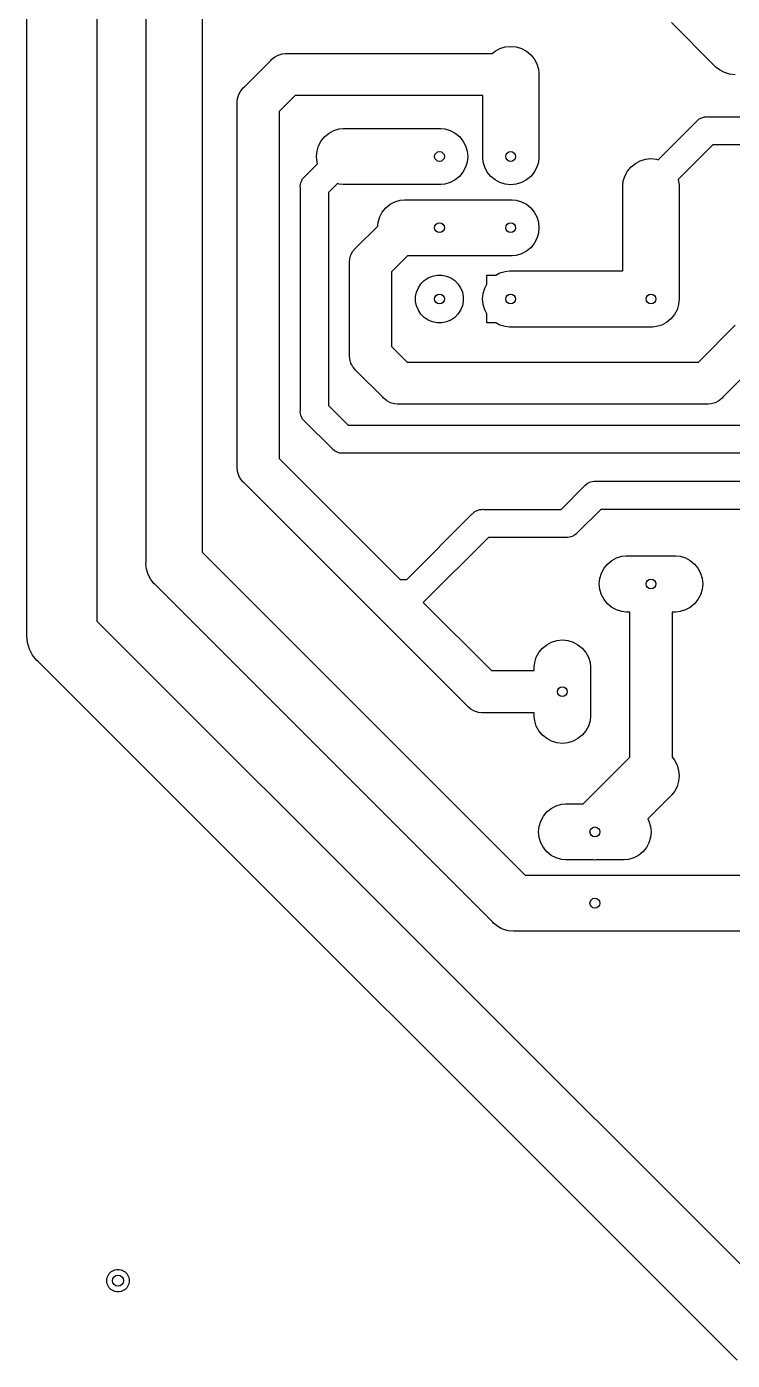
# Model space of a CAD drawing. Extents: x 86 to 209, y -114 to -37.
# Drawn here: x 85.74 to 110.9, y -113.84 to -66.29 of the extents above; entities that cross this region are included whole.
import ezdxf

# ---------------------------------------------------------------- set-up
doc = ezdxf.new("R2010")
doc.units = 0
doc.layers.add('BLACK', color=7, linetype='CONTINUOUS')

msp = doc.modelspace()

# ---------------------------------------------------------------- linework, layer by layer
at = {"layer": 'BLACK', "linetype": 'CONTINUOUS'}
for p, q in [((85.75, -87.9386), (85.75, -50.0614)), ((88.25, -50.5178), (88.25, -87.4822)), ((90, -85.3909), (90, -57.0491)), ((92, -57.4142), (92, -85.0258)), ((110.258, -67.6724), (108.728, -66.1418)), ((102.615, -67.0717), (102.804, -67.0145)), ((102.804, -67.0145), (103, -66.9952)), ((103, -66.9952), (103.196, -67.0145)), ((103.196, -67.0145), (103.385, -67.0717)), ((93.4957, -68.4436), (94.4436, -67.4957)), ((94.4436, -67.4957), (94.4671, -67.4671)), ((94.4671, -67.4671), (94.498, -67.4417)), ((94.498, -67.4417), (94.5813, -67.3734)), ((94.5813, -67.3734), (94.7116, -67.3037)), ((94.7116, -67.3037), (94.853, -67.2609)), ((94.853, -67.2609), (94.9632, -67.25)), ((94.9632, -67.25), (95, -67.2464)), ((94.9632, -67.25), (94.9632, -67.25)), ((95, -67.2464), (95.0368, -67.25)), ((95.0368, -67.25), (102.338, -67.25)), ((102.338, -67.25), (102.442, -67.1645)), ((102.442, -67.1645), (102.615, -67.0717)), ((103.385, -67.0717), (103.558, -67.1645)), ((103.558, -67.1645), (103.711, -67.2895)), ((103.711, -67.2895), (103.835, -67.4417)), ((103.835, -67.4417), (103.928, -67.6155)), ((103.928, -67.6155), (103.986, -67.804)), ((103.986, -67.804), (104, -67.9509)), ((104, -67.9509), (104, -70.9691)), ((110.289, -67.7105), (110.258, -67.6724)), ((110.328, -67.7418), (110.289, -67.7105)), ((110.442, -67.8355), (110.328, -67.7418)), ((110.328, -67.7418), (110.328, -67.7418)), ((110.615, -67.9283), (110.442, -67.8355)), ((110.804, -67.9855), (110.615, -67.9283)), ((111, -68.0048), (110.804, -67.9855)), ((93.3734, -68.5813), (93.4671, -68.4671)), ((93.4671, -68.4671), (93.4957, -68.4436)), ((93.25, -68.9632), (93.2609, -68.853)), ((93.2609, -68.853), (93.3037, -68.7116)), ((93.3037, -68.7116), (93.3734, -68.5813)), ((95.3107, -68.75), (94.75, -69.3107)), ((102, -68.75), (95.3107, -68.75)), ((102, -70.9691), (102, -68.75)), ((93.2464, -69), (93.25, -68.9632)), ((93.25, -69.0368), (93.2464, -69)), ((93.25, -68.9632), (93.25, -68.9632)), ((93.25, -81.9632), (93.25, -69.0368)), ((94.75, -69.3107), (94.75, -81.6893)), ((108.259, -71.0336), (109.629, -69.6638)), ((109.629, -69.6638), (109.645, -69.6447)), ((109.645, -69.6447), (109.721, -69.5823)), ((109.721, -69.5823), (109.808, -69.5358)), ((109.808, -69.5358), (109.902, -69.5072)), ((109.902, -69.5072), (109.975, -69.5)), ((109.975, -69.5), (110, -69.4976)), ((109.975, -69.5), (109.975, -69.5)), ((110, -69.4976), (110.025, -69.5)), ((110.025, -69.5), (122.793, -69.5)), ((96.1517, -70.5355), (96.2445, -70.3617)), ((96.2445, -70.3617), (96.3695, -70.2095)), ((96.3695, -70.2095), (96.5217, -70.0845)), ((96.5217, -70.0845), (96.6955, -69.9917)), ((96.6955, -69.9917), (96.884, -69.9345)), ((96.884, -69.9345), (97.0309, -69.92)), ((97.0309, -69.92), (100.509, -69.92)), ((100.509, -69.92), (100.656, -69.9345)), ((100.656, -69.9345), (100.845, -69.9917)), ((100.845, -69.9917), (101.018, -70.0845)), ((101.018, -70.0845), (101.171, -70.2095)), ((101.171, -70.2095), (101.295, -70.3617)), ((101.295, -70.3617), (101.388, -70.5355)), ((96.0752, -70.92), (96.0945, -70.724)), ((96.0945, -70.724), (96.1517, -70.5355)), ((101.388, -70.5355), (101.446, -70.724)), ((101.446, -70.724), (101.465, -70.92)), ((110.207, -70.5), (108.966, -71.7408)), ((122.975, -70.5), (110.207, -70.5)), ((95.6638, -71.6291), (96.1136, -71.1792)), ((96.0945, -71.116), (96.0752, -70.92)), ((96.1136, -71.1792), (96.0945, -71.116)), ((101.388, -71.3045), (101.295, -71.4783)), ((101.446, -71.116), (101.388, -71.3045)), ((101.465, -70.92), (101.446, -71.116)), ((102.014, -71.116), (102, -70.9691)), ((102.072, -71.3045), (102.014, -71.116)), ((102.165, -71.4783), (102.072, -71.3045)), ((103.928, -71.3045), (103.835, -71.4783)), ((103.986, -71.116), (103.928, -71.3045)), ((104, -70.9691), (103.986, -71.116)), ((107.165, -71.4417), (107.289, -71.2895)), ((107.289, -71.2895), (107.442, -71.1645)), ((107.442, -71.1645), (107.615, -71.0717)), ((107.615, -71.0717), (107.804, -71.0145)), ((107.804, -71.0145), (108, -70.9952)), ((108, -70.9952), (108.196, -71.0145)), ((108.196, -71.0145), (108.259, -71.0336)), ((95.5358, -71.8077), (95.5823, -71.7209)), ((95.5823, -71.7209), (95.6447, -71.6447)), ((95.6447, -71.6447), (95.6638, -71.6291)), ((101.018, -71.7555), (100.845, -71.8483)), ((101.171, -71.6305), (101.018, -71.7555)), ((101.295, -71.4783), (101.171, -71.6305)), ((102.289, -71.6305), (102.165, -71.4783)), ((102.442, -71.7555), (102.289, -71.6305)), ((102.615, -71.8483), (102.442, -71.7555)), ((103.558, -71.7555), (103.385, -71.8483)), ((103.711, -71.6305), (103.558, -71.7555)), ((103.835, -71.4783), (103.711, -71.6305)), ((107.014, -71.804), (107.072, -71.6155)), ((107.072, -71.6155), (107.165, -71.4417)), ((108.966, -71.7408), (108.986, -71.804)), ((95.4976, -72), (95.5072, -71.902)), ((95.5, -72.0246), (95.4976, -72)), ((95.5, -79.9754), (95.5, -72.0246)), ((95.5072, -71.902), (95.5212, -71.8558)), ((95.5212, -71.8558), (95.5358, -71.8077)), ((96.8208, -71.8864), (96.5, -72.2071)), ((96.5, -72.2071), (96.5, -79.7929)), ((96.884, -71.9055), (96.8208, -71.8864)), ((97.0309, -71.92), (96.884, -71.9055)), ((100.509, -71.92), (97.0309, -71.92)), ((100.656, -71.9055), (100.509, -71.92)), ((100.845, -71.8483), (100.656, -71.9055)), ((102.804, -71.9055), (102.615, -71.8483)), ((103, -71.9248), (102.804, -71.9055)), ((103.196, -71.9055), (103, -71.9248)), ((103.385, -71.8483), (103.196, -71.9055)), ((107, -71.9509), (107.014, -71.804)), ((107, -75), (107, -71.9509)), ((108.986, -71.804), (109, -71.9509)), ((109, -71.9509), (109, -75.9509)), ((98.4224, -72.9017), (98.5474, -72.7495)), ((98.5474, -72.7495), (98.6997, -72.6245)), ((98.6997, -72.6245), (98.8734, -72.5317)), ((98.8734, -72.5317), (99.0619, -72.4745)), ((99.0619, -72.4745), (99.2088, -72.46)), ((99.2088, -72.46), (103.049, -72.46)), ((103.049, -72.46), (103.196, -72.4745)), ((103.196, -72.4745), (103.385, -72.5317)), ((103.385, -72.5317), (103.558, -72.6245)), ((103.558, -72.6245), (103.711, -72.7495)), ((103.711, -72.7495), (103.835, -72.9017)), ((98.2724, -73.264), (98.3296, -73.0755)), ((98.3296, -73.0755), (98.4224, -72.9017)), ((103.835, -72.9017), (103.928, -73.0755)), ((103.928, -73.0755), (103.986, -73.264)), ((97.4957, -74.1615), (98.2592, -73.3981)), ((98.2592, -73.3981), (98.2724, -73.264)), ((103.986, -73.656), (103.928, -73.8445)), ((103.986, -73.264), (104.005, -73.46)), ((104.005, -73.46), (103.986, -73.656)), ((97.4671, -74.185), (97.4957, -74.1615)), ((103.711, -74.1705), (103.558, -74.2955)), ((103.835, -74.0183), (103.711, -74.1705)), ((103.928, -73.8445), (103.835, -74.0183)), ((97.25, -74.6811), (97.2609, -74.5709)), ((97.2609, -74.5709), (97.3037, -74.4295)), ((97.3037, -74.4295), (97.3734, -74.2992)), ((97.3734, -74.2992), (97.4671, -74.185)), ((99.3186, -74.46), (98.75, -75.0286)), ((103.049, -74.46), (99.3186, -74.46)), ((103.196, -74.4455), (103.049, -74.46)), ((103.385, -74.3883), (103.196, -74.4455)), ((103.558, -74.2955), (103.385, -74.3883)), ((97.2464, -74.7179), (97.25, -74.6811)), ((97.25, -74.7547), (97.2464, -74.7179)), ((97.25, -74.6811), (97.25, -74.6811)), ((97.25, -77.9632), (97.25, -74.7547)), ((98.75, -75.0286), (98.75, -77.6893)), ((102.469, -75.15), (102.615, -75.0717)), ((102.615, -75.0717), (102.804, -75.0145)), ((102.804, -75.0145), (102.951, -75)), ((102.951, -75), (107, -75)), ((99.6427, -75.7521), (99.7067, -75.5974)), ((99.7067, -75.5974), (99.7998, -75.4582)), ((99.7998, -75.4582), (99.9182, -75.3398)), ((99.9182, -75.3398), (100.057, -75.2467)), ((100.057, -75.2467), (100.212, -75.1827)), ((100.212, -75.1827), (100.376, -75.15)), ((100.376, -75.15), (100.544, -75.15)), ((100.544, -75.15), (100.708, -75.1827)), ((100.708, -75.1827), (100.863, -75.2467)), ((100.863, -75.2467), (101.002, -75.3398)), ((101.002, -75.3398), (101.12, -75.4582)), ((101.12, -75.4582), (101.213, -75.5974)), ((101.213, -75.5974), (101.277, -75.7521)), ((102.072, -75.6155), (102.15, -75.4689)), ((102.15, -75.4689), (102.15, -75.15)), ((102.15, -75.15), (102.469, -75.15)), ((99.61, -75.9163), (99.6427, -75.7521)), ((99.61, -76.0837), (99.61, -75.9163)), ((101.277, -75.7521), (101.31, -75.9163)), ((101.31, -75.9163), (101.31, -76.0837)), ((101.995, -76), (102.014, -75.804)), ((102.014, -76.196), (101.995, -76)), ((102.014, -75.804), (102.072, -75.6155)), ((109.005, -76), (108.986, -76.196)), ((109, -75.9509), (109.005, -76)), ((99.6427, -76.2479), (99.61, -76.0837)), ((99.7067, -76.4026), (99.6427, -76.2479)), ((99.7998, -76.5418), (99.7067, -76.4026)), ((99.9182, -76.6602), (99.7998, -76.5418)), ((101.12, -76.5418), (101.002, -76.6602)), ((101.213, -76.4026), (101.12, -76.5418)), ((101.277, -76.2479), (101.213, -76.4026)), ((101.31, -76.0837), (101.277, -76.2479)), ((102.072, -76.3845), (102.014, -76.196)), ((102.15, -76.5311), (102.072, -76.3845)), ((102.15, -76.85), (102.15, -76.5311)), ((108.928, -76.3845), (108.835, -76.5583)), ((108.986, -76.196), (108.928, -76.3845)), ((100.057, -76.7533), (99.9182, -76.6602)), ((100.212, -76.8173), (100.057, -76.7533)), ((100.376, -76.85), (100.212, -76.8173)), ((100.544, -76.85), (100.376, -76.85)), ((100.708, -76.8173), (100.544, -76.85)), ((100.863, -76.7533), (100.708, -76.8173)), ((101.002, -76.6602), (100.863, -76.7533)), ((102.469, -76.85), (102.15, -76.85)), ((102.615, -76.9283), (102.469, -76.85)), ((102.804, -76.9855), (102.615, -76.9283)), ((102.951, -77), (102.804, -76.9855)), ((107.951, -77), (102.951, -77)), ((108, -77.0048), (107.951, -77)), ((108.049, -77), (108, -77.0048)), ((108.196, -76.9855), (108.049, -77)), ((108.385, -76.9283), (108.196, -76.9855)), ((108.558, -76.8355), (108.385, -76.9283)), ((108.711, -76.7105), (108.558, -76.8355)), ((108.835, -76.5583), (108.711, -76.7105)), ((109.689, -78.25), (111.001, -76.9381)), ((97.2464, -78), (97.25, -77.9632)), ((98.75, -77.6893), (99.3107, -78.25)), ((97.2609, -78.147), (97.2464, -78)), ((97.3037, -78.2884), (97.2609, -78.147)), ((97.3362, -78.349), (97.3037, -78.2884)), ((97.3734, -78.4187), (97.3362, -78.349)), ((97.3923, -78.4417), (97.3734, -78.4187)), ((97.4436, -78.5043), (97.3923, -78.4417)), ((99.3107, -78.25), (109.689, -78.25)), ((112.062, -77.9987), (110.556, -79.5043)), ((97.4671, -78.5329), (97.4436, -78.5043)), ((97.4436, -78.5043), (97.4436, -78.5043)), ((97.4957, -78.5564), (97.4671, -78.5329)), ((98.4436, -79.5043), (97.4957, -78.5564)), ((96.5, -79.7929), (97.2071, -80.5)), ((98.4671, -79.5329), (98.4436, -79.5043)), ((98.4957, -79.5564), (98.4671, -79.5329)), ((98.557, -79.6066), (98.4957, -79.5564)), ((98.4957, -79.5564), (98.4957, -79.5564)), ((98.5813, -79.6266), (98.557, -79.6066)), ((98.7116, -79.6963), (98.5813, -79.6266)), ((98.853, -79.7391), (98.7116, -79.6963)), ((98.9632, -79.75), (98.853, -79.7391)), ((99, -79.7536), (98.9632, -79.75)), ((98.9632, -79.75), (98.9632, -79.75)), ((99.0368, -79.75), (99, -79.7536)), ((109.963, -79.75), (99.0368, -79.75)), ((110, -79.7536), (109.963, -79.75)), ((110.037, -79.75), (110, -79.7536)), ((110.147, -79.7391), (110.037, -79.75)), ((110.037, -79.75), (110.037, -79.75)), ((110.288, -79.6963), (110.147, -79.7391)), ((110.419, -79.6266), (110.288, -79.6963)), ((110.533, -79.5329), (110.419, -79.6266)), ((110.556, -79.5043), (110.533, -79.5329)), ((95.4976, -80), (95.5, -79.9754)), ((95.5072, -80.098), (95.4976, -80)), ((95.5335, -80.1846), (95.5072, -80.098)), ((95.5358, -80.1923), (95.5335, -80.1846)), ((95.5823, -80.2791), (95.5358, -80.1923)), ((95.6447, -80.3553), (95.5823, -80.2791)), ((95.6638, -80.3709), (95.6447, -80.3553)), ((96.6291, -81.3362), (95.6638, -80.3709)), ((97.2071, -80.5), (116.133, -80.5)), ((94.75, -81.6893), (99.0564, -85.9957)), ((96.6447, -81.3553), (96.6291, -81.3362)), ((96.7209, -81.4177), (96.6447, -81.3553)), ((96.8077, -81.4642), (96.7209, -81.4177)), ((96.902, -81.4928), (96.8077, -81.4642)), ((97, -81.5024), (96.902, -81.4928)), ((97.0246, -81.5), (97, -81.5024)), ((116.133, -81.5), (97.0246, -81.5)), ((93.2464, -82), (93.25, -81.9632)), ((93.2609, -82.147), (93.2464, -82)), ((93.3037, -82.2884), (93.2609, -82.147)), ((93.3362, -82.349), (93.3037, -82.2884)), ((93.3734, -82.4187), (93.3362, -82.349)), ((93.4161, -82.4708), (93.3734, -82.4187)), ((93.4436, -82.5043), (93.4161, -82.4708)), ((93.4671, -82.5329), (93.4436, -82.5043)), ((93.4436, -82.5043), (93.4436, -82.5043)), ((93.4957, -82.5564), (93.4671, -82.5329)), ((97.9957, -87.0564), (93.4957, -82.5564)), ((104.793, -83.5), (105.629, -82.6638)), ((105.629, -82.6638), (105.645, -82.6447)), ((105.645, -82.6447), (105.721, -82.5823)), ((105.721, -82.5823), (105.808, -82.5358)), ((105.808, -82.5358), (105.902, -82.5072)), ((105.902, -82.5072), (105.975, -82.5)), ((105.975, -82.5), (106, -82.4976)), ((106, -82.4976), (106.025, -82.5)), ((106.025, -82.5), (114.975, -82.5)), ((99.2929, -86), (101.629, -83.6638)), ((101.629, -83.6638), (101.645, -83.6447)), ((101.645, -83.6447), (101.721, -83.5823)), ((101.721, -83.5823), (101.808, -83.5358)), ((101.808, -83.5358), (101.902, -83.5072)), ((101.902, -83.5072), (101.975, -83.5)), ((101.975, -83.5), (102, -83.4976)), ((102, -83.4976), (102.025, -83.5)), ((102.025, -83.5), (104.793, -83.5)), ((106.207, -83.5), (105.371, -84.3362)), ((114.793, -83.5), (106.207, -83.5)), ((102.207, -84.5), (99.8839, -86.8232)), ((104.975, -84.5), (102.207, -84.5)), ((105, -84.5024), (104.975, -84.5)), ((105.025, -84.5), (105, -84.5024)), ((105.098, -84.4928), (105.025, -84.5)), ((105.192, -84.4642), (105.098, -84.4928)), ((105.279, -84.4177), (105.192, -84.4642)), ((105.355, -84.3553), (105.279, -84.4177)), ((105.371, -84.3362), (105.355, -84.3553)), ((92, -85.0258), (103.514, -96.54)), ((89.9952, -85.44), (90, -85.3909)), ((90.0145, -85.636), (89.9952, -85.44)), ((106.325, -85.6017), (106.449, -85.4495)), ((106.449, -85.4495), (106.602, -85.3245)), ((106.602, -85.3245), (106.775, -85.2317)), ((106.775, -85.2317), (106.964, -85.1745)), ((106.964, -85.1745), (107.111, -85.16)), ((107.111, -85.16), (108.889, -85.16)), ((108.889, -85.16), (109.036, -85.1745)), ((109.036, -85.1745), (109.225, -85.2317)), ((109.225, -85.2317), (109.398, -85.3245)), ((109.398, -85.3245), (109.551, -85.4495)), ((109.551, -85.4495), (109.675, -85.6017)), ((90.0248, -85.67), (90.0145, -85.636)), ((90.0717, -85.8245), (90.0248, -85.67)), ((90.1645, -85.9983), (90.0717, -85.8245)), ((90.2895, -86.1505), (90.1645, -85.9983)), ((99.0564, -85.9957), (99.0564, -85.9957)), ((99.0564, -85.9957), (99.0607, -86)), ((99.0607, -86), (99.2929, -86)), ((106.155, -86.16), (106.174, -85.964)), ((106.174, -85.964), (106.232, -85.7755)), ((106.232, -85.7755), (106.325, -85.6017)), ((109.675, -85.6017), (109.768, -85.7755)), ((109.768, -85.7755), (109.826, -85.964)), ((109.826, -85.964), (109.845, -86.16)), ((90.3276, -86.1818), (90.2895, -86.1505)), ((102.358, -98.2124), (90.3276, -86.1818)), ((106.174, -86.356), (106.155, -86.16)), ((106.232, -86.5445), (106.174, -86.356)), ((109.826, -86.356), (109.768, -86.5445)), ((109.845, -86.16), (109.826, -86.356)), ((99.8839, -86.8232), (102.311, -89.25)), ((106.325, -86.7183), (106.232, -86.5445)), ((106.449, -86.8705), (106.325, -86.7183)), ((106.602, -86.9955), (106.449, -86.8705)), ((106.775, -87.0883), (106.602, -86.9955)), ((109.398, -86.9955), (109.225, -87.0883)), ((109.551, -86.8705), (109.398, -86.9955)), ((109.675, -86.7183), (109.551, -86.8705)), ((109.768, -86.5445), (109.675, -86.7183)), ((88.25, -87.4822), (112.518, -111.75)), ((101.444, -90.5043), (97.9957, -87.0564)), ((97.9957, -87.0564), (97.9957, -87.0564)), ((106.964, -87.1455), (106.775, -87.0883)), ((107.111, -87.16), (106.964, -87.1455)), ((107.25, -87.16), (107.111, -87.16)), ((107.25, -92.3358), (107.25, -87.16)), ((108.889, -87.16), (108.75, -87.16)), ((108.75, -87.16), (108.75, -92.3376)), ((109.036, -87.1455), (108.889, -87.16)), ((109.225, -87.0883), (109.036, -87.1455)), ((85.744, -88), (85.75, -87.9386)), ((85.7681, -88.245), (85.744, -88)), ((85.8396, -88.4807), (85.7681, -88.245)), ((104.129, -88.4495), (104.282, -88.3245)), ((104.282, -88.3245), (104.455, -88.2317)), ((104.455, -88.2317), (104.644, -88.1745)), ((104.644, -88.1745), (104.84, -88.1552)), ((104.84, -88.1552), (105.036, -88.1745)), ((105.036, -88.1745), (105.225, -88.2317)), ((105.225, -88.2317), (105.398, -88.3245)), ((105.398, -88.3245), (105.551, -88.4495)), ((85.8675, -88.5329), (85.8396, -88.4807)), ((85.9556, -88.6978), (85.8675, -88.5329)), ((86.1118, -88.8882), (85.9556, -88.6978)), ((86.1595, -88.9273), (86.1118, -88.8882)), ((103.854, -88.964), (103.912, -88.7755)), ((103.912, -88.7755), (104.005, -88.6017)), ((104.005, -88.6017), (104.129, -88.4495)), ((105.551, -88.4495), (105.675, -88.6017)), ((105.675, -88.6017), (105.768, -88.7755)), ((105.768, -88.7755), (105.826, -88.964)), ((111.073, -113.84), (86.1595, -88.9273)), ((102.311, -89.25), (103.84, -89.25)), ((103.84, -89.1109), (103.854, -88.964)), ((103.84, -89.25), (103.84, -89.1109)), ((105.826, -88.964), (105.84, -89.1109)), ((105.84, -89.1109), (105.84, -90.8891)), ((101.467, -90.5329), (101.444, -90.5043)), ((101.496, -90.5564), (101.467, -90.5329)), ((101.57, -90.6173), (101.496, -90.5564)), ((101.496, -90.5564), (101.496, -90.5564)), ((101.581, -90.6266), (101.57, -90.6173)), ((101.712, -90.6963), (101.581, -90.6266)), ((101.853, -90.7391), (101.712, -90.6963)), ((101.963, -90.75), (101.853, -90.7391)), ((102, -90.7536), (101.963, -90.75)), ((101.963, -90.75), (101.963, -90.75)), ((102.037, -90.75), (102, -90.7536)), ((103.84, -90.75), (102.037, -90.75)), ((103.84, -90.8891), (103.84, -90.75)), ((103.854, -91.036), (103.84, -90.8891)), ((103.912, -91.2245), (103.854, -91.036)), ((104.005, -91.3983), (103.912, -91.2245)), ((105.768, -91.2245), (105.675, -91.3983)), ((105.826, -91.036), (105.768, -91.2245)), ((105.84, -90.8891), (105.826, -91.036)), ((104.129, -91.5505), (104.005, -91.3983)), ((104.282, -91.6755), (104.129, -91.5505)), ((104.455, -91.7683), (104.282, -91.6755)), ((104.644, -91.8255), (104.455, -91.7683)), ((105.225, -91.7683), (105.036, -91.8255)), ((105.398, -91.6755), (105.225, -91.7683)), ((105.551, -91.5505), (105.398, -91.6755)), ((105.675, -91.3983), (105.551, -91.5505)), ((104.84, -91.8448), (104.644, -91.8255)), ((105.036, -91.8255), (104.84, -91.8448)), ((105.586, -94), (107.25, -92.3358)), ((108.75, -92.3376), (108.835, -92.4417)), ((108.835, -92.4417), (108.928, -92.6155)), ((108.928, -92.6155), (108.986, -92.804)), ((108.986, -93.196), (108.928, -93.3845)), ((108.986, -92.804), (109.005, -93)), ((109.005, -93), (108.986, -93.196)), ((108.835, -93.5583), (108.742, -93.6724)), ((108.928, -93.3845), (108.835, -93.5583)), ((104.442, -94.1645), (104.615, -94.0717)), ((104.615, -94.0717), (104.804, -94.0145)), ((104.804, -94.0145), (104.951, -94)), ((104.951, -94), (105.586, -94)), ((108.742, -93.6724), (107.883, -94.531)), ((104.014, -94.804), (104.072, -94.6155)), ((104.072, -94.6155), (104.165, -94.4417)), ((104.165, -94.4417), (104.289, -94.2895)), ((104.289, -94.2895), (104.442, -94.1645)), ((107.883, -94.531), (107.928, -94.6155)), ((107.928, -94.6155), (107.986, -94.804)), ((103.995, -95), (104.014, -94.804)), ((104.014, -95.196), (103.995, -95)), ((107.986, -94.804), (108.005, -95)), ((108.005, -95), (107.986, -95.196)), ((104.072, -95.3845), (104.014, -95.196)), ((104.165, -95.5583), (104.072, -95.3845)), ((104.289, -95.7105), (104.165, -95.5583)), ((107.835, -95.5583), (107.711, -95.7105)), ((107.928, -95.3845), (107.835, -95.5583)), ((107.986, -95.196), (107.928, -95.3845)), ((104.442, -95.8355), (104.289, -95.7105)), ((104.615, -95.9283), (104.442, -95.8355)), ((104.804, -95.9855), (104.615, -95.9283)), ((104.951, -96), (104.804, -95.9855)), ((105.951, -96), (104.951, -96)), ((106, -96.0048), (105.951, -96)), ((106.049, -96), (106, -96.0048)), ((107.049, -96), (106.049, -96)), ((107.196, -95.9855), (107.049, -96)), ((107.385, -95.9283), (107.196, -95.9855)), ((107.558, -95.8355), (107.385, -95.9283)), ((107.711, -95.7105), (107.558, -95.8355)), ((103.514, -96.54), (123.411, -96.54)), ((102.389, -98.2505), (102.358, -98.2124)), ((102.542, -98.3755), (102.389, -98.2505)), ((102.662, -98.44), (102.542, -98.3755)), ((102.715, -98.4683), (102.662, -98.44)), ((102.904, -98.5255), (102.715, -98.4683)), ((103.1, -98.5448), (102.904, -98.5255)), ((103.149, -98.54), (103.1, -98.5448)), ((123.046, -98.54), (103.149, -98.54)), ((88.6455, -110.811), (88.6893, -110.745)), ((88.6893, -110.745), (88.745, -110.689)), ((88.745, -110.689), (88.8105, -110.646)), ((88.8105, -110.646), (88.8833, -110.615)), ((88.8833, -110.615), (88.9606, -110.6)), ((88.9606, -110.6), (89.0394, -110.6)), ((89.0394, -110.6), (89.1167, -110.615)), ((89.1167, -110.615), (89.1895, -110.646)), ((89.1895, -110.646), (89.255, -110.689)), ((89.255, -110.689), (89.3107, -110.745)), ((89.3107, -110.745), (89.3545, -110.811)), ((88.6, -110.961), (88.6154, -110.883)), ((88.6, -111.039), (88.6, -110.961)), ((88.6154, -111.117), (88.6, -111.039)), ((88.6154, -110.883), (88.6455, -110.811)), ((88.6455, -111.189), (88.6154, -111.117)), ((88.6893, -111.255), (88.6455, -111.189)), ((88.745, -111.311), (88.6893, -111.255)), ((89.3107, -111.255), (89.255, -111.311)), ((89.3545, -111.189), (89.3107, -111.255)), ((89.3545, -110.811), (89.3846, -110.883)), ((89.3846, -111.117), (89.3545, -111.189)), ((89.3846, -110.883), (89.4, -110.961)), ((89.4, -111.039), (89.3846, -111.117)), ((89.4, -110.961), (89.4, -111.039)), ((88.8105, -111.354), (88.745, -111.311)), ((88.8833, -111.385), (88.8105, -111.354)), ((88.9606, -111.4), (88.8833, -111.385)), ((89.0394, -111.4), (88.9606, -111.4)), ((89.1167, -111.385), (89.0394, -111.4)), ((89.1895, -111.354), (89.1167, -111.385)), ((89.255, -111.311), (89.1895, -111.354))]:
    msp.add_line(p, q, dxfattribs=at)
at = {"layer": 'BLACK'}
for centre, radius in [((100.46, -70.92), 0.175), ((100.46, -70.92), 0.175), ((103, -70.92), 0.175), ((103, -70.92), 0.175), ((100.46, -73.46), 0.175), ((100.46, -73.46), 0.175), ((103, -73.46), 0.175), ((103, -73.46), 0.175), ((100.46, -76), 0.175), ((100.46, -76), 0.175), ((103, -76), 0.175), ((103, -76), 0.175), ((108, -76), 0.175), ((108, -76), 0.175), ((108, -86.16), 0.175), ((108, -86.16), 0.175), ((104.84, -90), 0.175), ((104.84, -90), 0.175), ((106, -95), 0.175), ((106, -95), 0.175), ((106, -97.54), 0.175), ((106, -97.54), 0.175), ((89, -111), 0.2)]:
    msp.add_circle(centre, radius, dxfattribs=at)

doc.saveas('drawing.dxf')
